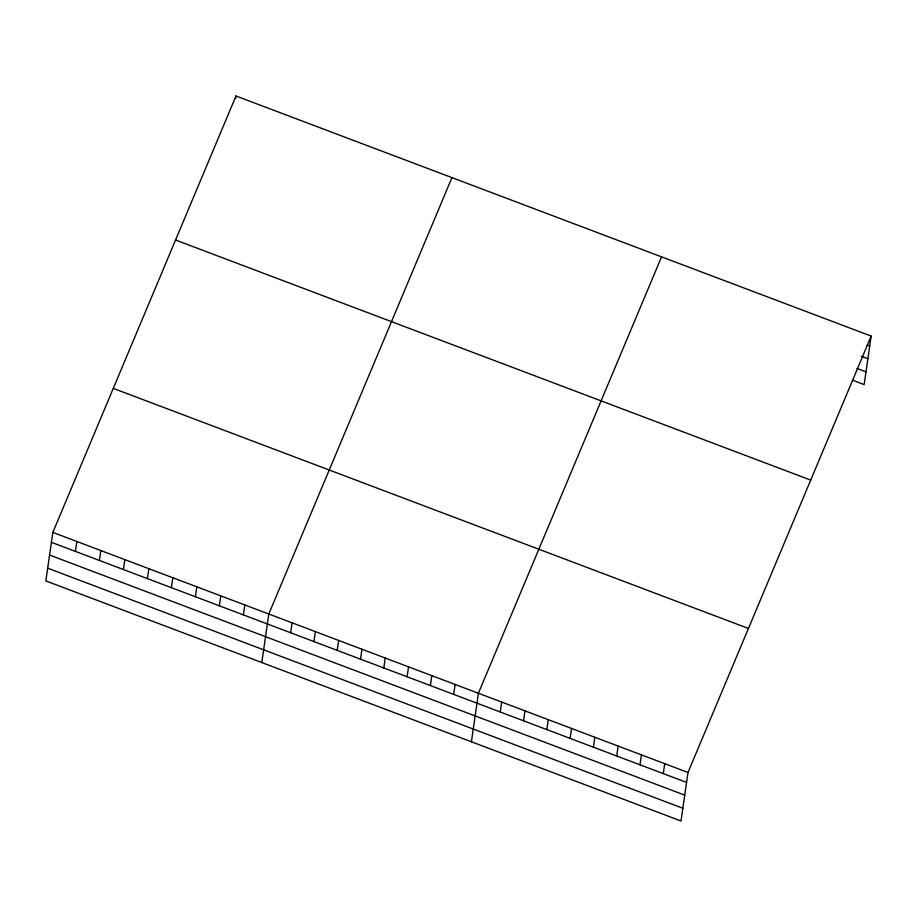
<?xml version="1.0" encoding="UTF-8"?>
<svg xmlns="http://www.w3.org/2000/svg" width="917" height="917" viewBox="0 0 917 917"><rect width="100%" height="100%" fill="white"/><g stroke="black" fill="none" stroke-linecap="round" stroke-linejoin="round"><path stroke-width="1.38" d="M52.842 532.399L45.85 580.919L681.01 821.002L688.002 772.481L871.15 336.08L235.99 95.998L52.842 532.399L688.002 772.481M75.4 551.404L76.833 541.466M99.403 560.47L100.836 550.532M123.394 569.537L124.827 559.611M147.396 578.604L148.818 568.678M235.635 98.486L235.99 95.998M171.387 587.682L172.82 577.744M195.378 596.749L196.811 586.811M219.381 605.816L220.802 595.89M243.372 614.883L244.805 604.956M261.803 662.544L268.796 614.023L451.943 177.623M290.655 632.764L292.087 622.826M313.946 641.568L315.379 631.63M337.238 650.371L338.66 640.433M360.519 659.174L361.951 649.236M383.81 667.977L385.243 658.039M407.102 676.78L408.535 666.842M430.394 685.584L431.827 675.646M453.674 694.387L455.107 684.449M471.407 741.773L478.399 693.252L661.547 256.852M500.258 711.993L501.691 702.055M523.55 720.796L524.982 710.858M546.841 729.588L548.263 719.662M570.122 738.391L571.555 728.465M593.414 747.195L594.846 737.268M616.705 755.998L618.138 746.071M639.997 764.801L641.43 754.874M663.278 773.604L664.71 763.678M871.15 336.08L864.158 384.601L852.512 380.2M867.127 345.033L869.717 346.018M861.418 356.3L867.883 358.753M856.937 368.451L865.992 371.866M175.548 240.013L810.708 480.095M113.284 388.384L748.444 628.466M51.409 542.325L686.569 782.407M49.575 555.06L684.735 795.142M47.684 568.185L682.844 808.267"/></g></svg>
